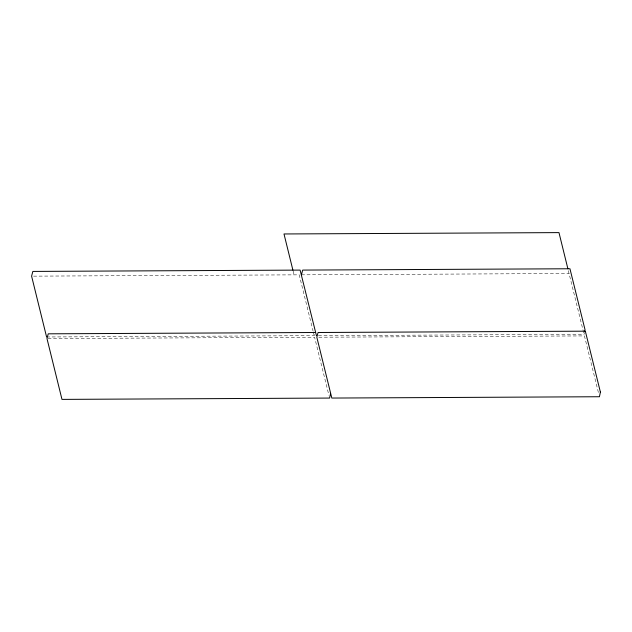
<?xml version="1.0" encoding="UTF-8"?>
<svg xmlns="http://www.w3.org/2000/svg" width="632" height="632" viewBox="0 0 632 632"><rect width="100%" height="100%" fill="white"/><g stroke="black" fill="none" stroke-linecap="round" stroke-linejoin="round"><path stroke-width="0.47" stroke-dasharray="3.16 2.37" d="M46.594 336.982L314.207 335.663L314.586 333.87M318.402 335.639L584.047 334.328L584.426 332.535M33.559 276.144L299.213 274.833L313.03 330.907M301.44 274.825L569.053 273.506M47.969 338.555L314.594 337.243L328.885 395.213M318.789 337.219L584.434 335.908L598.741 393.933M568.35 270.654L584.047 334.328M313.267 331.863L314.207 335.663M293.137 271.057L294.077 274.865"/><path stroke-width="0.95" d="M301.44 274.825L302.681 270.085L569.953 268.766L585.019 329.683L584.624 331.642M330.552 393.586L329.588 398.065L61.976 399.392L46.981 338.562L48.222 333.822L315.494 332.503M567.884 268.75L558.972 232.608L283.997 233.966L292.9 270.109M316.435 335.647L300.113 270.101L32.84 271.42L31.6 276.16L46.594 336.982M600.4 392.085L599.428 396.738L331.816 398.057L316.822 337.227L318.062 332.495L585.335 331.176L600.4 392.085"/></g></svg>
